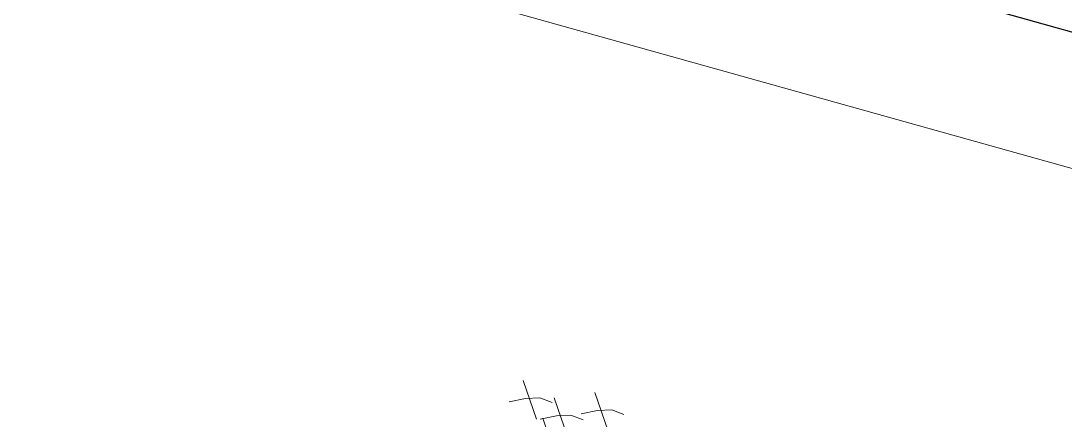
# Model space of a CAD drawing. Header units: millimetres. Extents: x 474016 to 477875, y 2288607 to 2292200.
# Drawn here: x 474530.35 to 474542.25, y 2288940.19 to 2288944.74 of the extents above; entities that cross this region are included whole.
import ezdxf

# ---------------------------------------------------------------- set-up
doc = ezdxf.new("R2010")
doc.units = ezdxf.units.MM
doc.header["$LTSCALE"] = 50
doc.layers.add('BANQUETA', color=251, linetype='Continuous', lineweight=5)
doc.layers.add('EXT', color=3, linetype='Continuous', lineweight=5)
doc.layers.add('CVL_LOTIF', color=1, linetype='Continuous')

# ---------------------------------------------------------------- blocks, each defined once
blk = doc.blocks.new('Plarbol-031')
for points in [[(-1.761525, 1.7539), (-1.539175, 1.6008)], [(-1.75135, 1.585575), (-1.677025, 1.6675), (-1.603975, 1.7285), (-1.52075, 1.750725)], [(-2.19095, 1.5341), (-1.9686, 1.381025)], [(-2.180775, 1.365775), (-2.10645, 1.447725), (-2.0334, 1.5087), (-1.950175, 1.530925)], [(-1.9578, 1.5646), (-1.735475, 1.4115)], [(-1.94765, 1.39625), (-1.873325, 1.4782), (-1.800275, 1.5392), (-1.71705, 1.561425)], [(-1.93875, 1.41215), (-1.7164, 1.25905)]]:
    blk.add_lwpolyline(points)

msp = doc.modelspace()

# ---------------------------------------------------------------- linework, layer by layer
at = {"layer": 'BANQUETA'}
msp.add_lwpolyline([(474583.388, 2288986.619), (474462.999, 2289020.255, 0.414214), (474460.534, 2289018.867), (474447.349, 2288971.674, 0.414214), (474448.737, 2288969.21), (474569.127, 2288935.574)], format="xyb", dxfattribs=at)
at = {"layer": 'CVL_LOTIF'}
msp.add_lwpolyline([(474556.995, 2288966.479), (474547.364, 2288969.169), (474540.637, 2288945.091), (474550.268, 2288942.401)], close=True, dxfattribs=at)

# ---------------------------------------------------------------- block references
at = {"layer": 'EXT', "xscale": 1.71989999994179, "yscale": 1.71989999994179, "zscale": 1.71989999994179, "rotation": 323.4441516640488}
msp.add_blockref('Plarbol-031', (474537.529, 2288936.281), dxfattribs=at)

doc.saveas('drawing.dxf')
